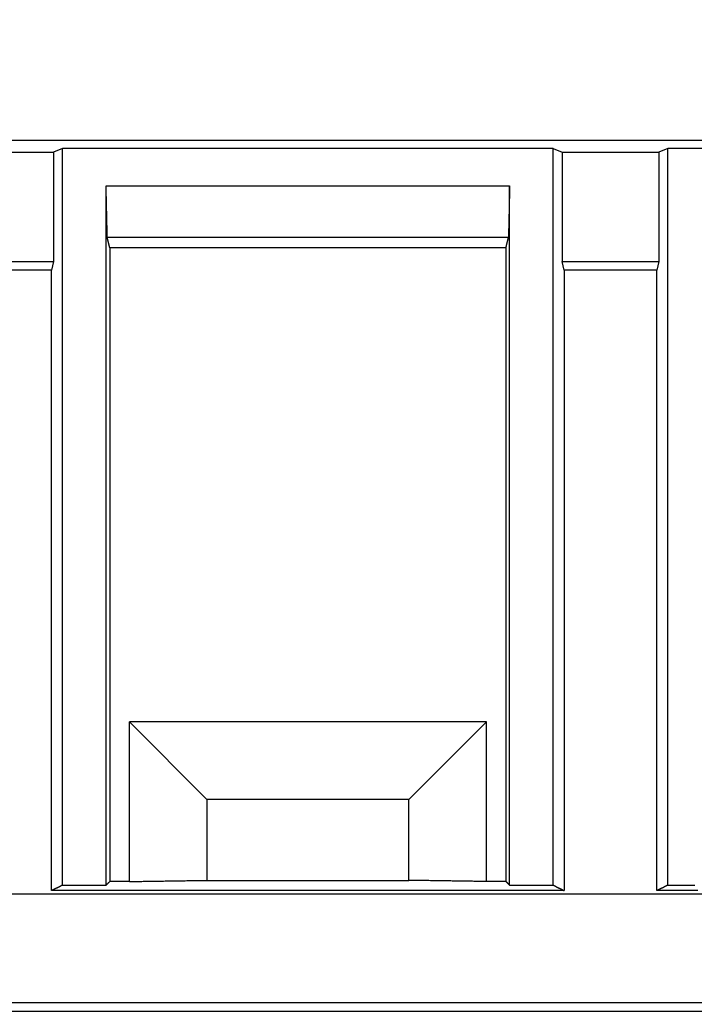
# Model space of a CAD drawing. Header units: millimetres. Extents: x 1136 to 1992, y 400 to 1005.
# Drawn here: x 1361.83 to 1371.9, y 643.6 to 658.4 of the extents above; entities that cross this region are included whole.
import ezdxf

# ---------------------------------------------------------------- set-up
doc = ezdxf.new("R2010")
doc.units = ezdxf.units.MM
doc.layers.add('6', color=7, linetype='Continuous', true_color=0xffffff)
doc.styles.get("Standard").update_dxf_attribs({"font": 'txt', "bigfont": 'gbcbig.shx'})
doc.dimstyles.get("Standard").update_dxf_attribs({"dimtxt": 5, "dimasz": 2, "dimexe": 0.18, "dimexo": 0.0625, "dimgap": 0.09, "dimtad": 0, "dimdec": 1, "dimdsep": 46, "dimtxsty": 'Standard', "dimcen": 0.09, "dimclrd": 5, "dimclre": 5, "dimclrt": 3, "dimadec": 0, "dimazin": 2, "dimtfac": 1, "dimtdec": 1, "dimtofl": 0, "dimtmove": 0, "dimatfit": 3, "dimfxl": 1, "dimtolj": 1, "dimtzin": 0, "dimarcsym": 0})

# ---------------------------------------------------------------- blocks, each defined once
blk = doc.blocks.new('*D105')
at = {"color": 5, "lineweight": -2}
for p, q in [((1212.867, 651.906), (1212.867, 662.823)), ((1483.212, 651.745), (1483.212, 662.823)), ((1214.867, 662.643), (1338.367, 662.643)), ((1481.212, 662.643), (1357.713, 662.643))]:
    blk.add_line(p, q, dxfattribs=at)
at = {"color": 5}
for points in [[(1214.867, 662.976), (1214.867, 662.31), (1212.867, 662.643)], [(1481.212, 662.976), (1481.212, 662.31), (1483.212, 662.643)]]:
    blk.add_solid(points, dxfattribs=at)
at = {"layer": 'Defpoints', "color": 0}
for p in [(1483.212, 662.643), (1212.867, 651.844), (1483.212, 651.683)]:
    blk.add_point(p, dxfattribs=at)
at = {"color": 3, "lineweight": 18, "insert": (1348.04, 662.643), "char_height": 5, "attachment_point": 5}
blk.add_mtext('\\A1;270.3', dxfattribs=at)
blk = doc.blocks.new('*D107')
at = {"color": 5, "lineweight": -2}
for p, q in [((1209.601, 655.745), (1209.601, 670.106)), ((1486.479, 655.792), (1486.479, 670.106)), ((1211.601, 669.926), (1337.95, 669.926)), ((1484.479, 669.926), (1358.13, 669.926))]:
    blk.add_line(p, q, dxfattribs=at)
at = {"color": 5}
for points in [[(1211.601, 670.259), (1211.601, 669.592), (1209.601, 669.926)], [(1484.479, 670.259), (1484.479, 669.592), (1486.479, 669.926)]]:
    blk.add_solid(points, dxfattribs=at)
at = {"layer": 'Defpoints', "color": 0}
for p in [(1486.479, 669.926), (1209.601, 655.682), (1486.479, 655.73)]:
    blk.add_point(p, dxfattribs=at)
at = {"color": 3, "lineweight": 18, "insert": (1348.04, 669.926), "char_height": 5, "attachment_point": 5}
blk.add_mtext('\\A1;276.9', dxfattribs=at)

msp = doc.modelspace()

# ---------------------------------------------------------------- linework, layer by layer
at = {"layer": '6', "color": 92, "linetype": 'Continuous', "lineweight": 18}
for p, q in [((1210.104, 656.607), (1485.976, 656.607)), ((1360.885, 656.426), (1362.33, 656.426)), ((1362.463, 656.479), (1362.33, 656.426)), ((1362.33, 656.426), (1362.33, 654.794)), ((1362.463, 645.479), (1362.463, 656.479)), ((1369.797, 656.479), (1362.463, 656.479)), ((1369.797, 656.479), (1369.93, 656.426)), ((1369.797, 645.479), (1369.797, 656.479)), ((1369.93, 656.426), (1369.93, 654.794)), ((1369.93, 656.426), (1371.375, 656.426)), ((1371.508, 656.479), (1371.375, 656.426)), ((1371.375, 656.426), (1371.375, 654.794)), ((1371.508, 645.479), (1371.508, 656.479)), ((1378.842, 656.479), (1371.508, 656.479)), ((1363.115, 645.479), (1363.115, 655.924)), ((1369.145, 645.479), (1369.145, 655.924)), ((1363.17, 654.999), (1363.17, 645.535)), ((1369.09, 654.999), (1369.09, 645.535)), ((1360.885, 654.794), (1362.33, 654.794)), ((1362.33, 654.794), (1362.301, 654.664)), ((1369.958, 654.664), (1369.93, 654.794)), ((1369.93, 654.794), (1371.375, 654.794)), ((1371.375, 654.794), (1371.346, 654.664)), ((1362.301, 654.664), (1360.913, 654.664)), ((1362.301, 645.399), (1362.301, 654.664)), ((1371.346, 654.664), (1369.958, 654.664)), ((1369.958, 654.664), (1369.958, 645.399)), ((1371.346, 645.399), (1371.346, 654.664)), ((1363.462, 645.535), (1363.462, 647.919)), ((1368.798, 647.919), (1363.462, 647.919)), ((1363.462, 647.919), (1364.622, 646.758)), ((1368.798, 647.919), (1367.637, 646.758)), ((1368.798, 645.535), (1368.798, 647.919)), ((1364.622, 646.758), (1364.622, 645.552)), ((1367.637, 646.758), (1364.622, 646.758)), ((1367.637, 645.552), (1367.637, 646.758)), ((1344.425, 645.351), (1406.121, 645.351)), ((1478.288, 643.724), (1344.425, 643.724)), ((1219.401, 643.598), (1476.679, 643.598))]:
    msp.add_line(p, q, dxfattribs=at)
for points in [[(1363.115, 655.924), (1363.236, 655.924), (1363.356, 655.924), (1363.477, 655.924), (1363.597, 655.924), (1363.718, 655.924), (1363.839, 655.924), (1363.959, 655.924), (1364.08, 655.924), (1364.2, 655.924), (1364.321, 655.924), (1364.442, 655.924), (1364.562, 655.924), (1364.683, 655.924), (1364.803, 655.924), (1364.924, 655.924), (1365.045, 655.924), (1365.165, 655.924), (1365.286, 655.924), (1365.406, 655.924), (1365.527, 655.924), (1365.648, 655.924), (1365.768, 655.924), (1365.889, 655.924), (1366.009, 655.924), (1366.13, 655.924), (1366.251, 655.924), (1366.371, 655.924), (1366.492, 655.924), (1366.612, 655.924), (1366.733, 655.924), (1366.854, 655.924), (1366.974, 655.924), (1367.095, 655.924), (1367.215, 655.924), (1367.336, 655.924), (1367.457, 655.924), (1367.577, 655.924), (1367.698, 655.924), (1367.818, 655.924), (1367.939, 655.924), (1368.06, 655.924), (1368.18, 655.924), (1368.301, 655.924), (1368.421, 655.924), (1368.542, 655.924), (1368.663, 655.924), (1368.783, 655.924), (1368.904, 655.924), (1369.024, 655.924), (1369.145, 655.924)], [(1363.133, 655.15), (1363.132, 655.166), (1363.132, 655.181), (1363.131, 655.197), (1363.131, 655.212), (1363.131, 655.228), (1363.13, 655.243), (1363.13, 655.258), (1363.13, 655.274), (1363.129, 655.289), (1363.129, 655.305), (1363.129, 655.32), (1363.128, 655.336), (1363.128, 655.351), (1363.128, 655.367), (1363.127, 655.382), (1363.127, 655.398), (1363.127, 655.413), (1363.126, 655.429), (1363.126, 655.444), (1363.125, 655.46), (1363.125, 655.475), (1363.125, 655.491), (1363.124, 655.506), (1363.124, 655.522), (1363.124, 655.537), (1363.123, 655.552), (1363.123, 655.568), (1363.123, 655.583), (1363.122, 655.599), (1363.122, 655.614), (1363.122, 655.63), (1363.121, 655.645), (1363.121, 655.661), (1363.121, 655.676), (1363.12, 655.692), (1363.12, 655.707), (1363.12, 655.723), (1363.119, 655.738), (1363.119, 655.754), (1363.118, 655.769), (1363.118, 655.785), (1363.118, 655.8), (1363.117, 655.816), (1363.117, 655.831), (1363.117, 655.846), (1363.116, 655.862), (1363.116, 655.877), (1363.116, 655.893), (1363.115, 655.908), (1363.115, 655.924)], [(1369.145, 655.924), (1369.145, 655.908), (1369.144, 655.893), (1369.144, 655.877), (1369.144, 655.862), (1369.143, 655.846), (1369.143, 655.831), (1369.143, 655.816), (1369.142, 655.8), (1369.142, 655.785), (1369.141, 655.769), (1369.141, 655.754), (1369.141, 655.738), (1369.14, 655.723), (1369.14, 655.707), (1369.14, 655.692), (1369.139, 655.676), (1369.139, 655.661), (1369.139, 655.645), (1369.138, 655.63), (1369.138, 655.614), (1369.138, 655.599), (1369.137, 655.583), (1369.137, 655.568), (1369.137, 655.552), (1369.136, 655.537), (1369.136, 655.522), (1369.136, 655.506), (1369.135, 655.491), (1369.135, 655.475), (1369.134, 655.46), (1369.134, 655.444), (1369.134, 655.429), (1369.133, 655.413), (1369.133, 655.398), (1369.133, 655.382), (1369.132, 655.367), (1369.132, 655.351), (1369.132, 655.336), (1369.131, 655.32), (1369.131, 655.305), (1369.131, 655.289), (1369.13, 655.274), (1369.13, 655.258), (1369.13, 655.243), (1369.129, 655.228), (1369.129, 655.212), (1369.128, 655.197), (1369.128, 655.181), (1369.128, 655.166), (1369.127, 655.15)], [(1363.17, 654.999), (1363.169, 655.002), (1363.169, 655.005), (1363.168, 655.008), (1363.167, 655.011), (1363.166, 655.014), (1363.166, 655.017), (1363.165, 655.02), (1363.164, 655.023), (1363.163, 655.026), (1363.163, 655.029), (1363.162, 655.032), (1363.161, 655.035), (1363.16, 655.038), (1363.16, 655.041), (1363.159, 655.045), (1363.158, 655.048), (1363.157, 655.051), (1363.157, 655.054), (1363.156, 655.057), (1363.155, 655.06), (1363.154, 655.063), (1363.154, 655.066), (1363.153, 655.069), (1363.152, 655.072), (1363.151, 655.075), (1363.151, 655.078), (1363.15, 655.081), (1363.149, 655.084), (1363.148, 655.087), (1363.148, 655.09), (1363.147, 655.093), (1363.146, 655.096), (1363.145, 655.099), (1363.145, 655.102), (1363.144, 655.105), (1363.143, 655.108), (1363.142, 655.111), (1363.142, 655.114), (1363.141, 655.117), (1363.14, 655.12), (1363.139, 655.123), (1363.139, 655.126), (1363.138, 655.129), (1363.137, 655.132), (1363.136, 655.135), (1363.136, 655.138), (1363.135, 655.141), (1363.134, 655.144), (1363.133, 655.147), (1363.133, 655.15)], [(1369.127, 655.15), (1369.008, 655.15), (1368.888, 655.15), (1368.768, 655.15), (1368.648, 655.15), (1368.528, 655.15), (1368.408, 655.15), (1368.288, 655.15), (1368.168, 655.15), (1368.048, 655.15), (1367.928, 655.15), (1367.809, 655.15), (1367.689, 655.15), (1367.569, 655.15), (1367.449, 655.15), (1367.329, 655.15), (1367.209, 655.15), (1367.089, 655.15), (1366.969, 655.15), (1366.849, 655.15), (1366.729, 655.15), (1366.61, 655.15), (1366.49, 655.15), (1366.37, 655.15), (1366.25, 655.15), (1366.13, 655.15), (1366.01, 655.15), (1365.89, 655.15), (1365.77, 655.15), (1365.65, 655.15), (1365.53, 655.15), (1365.411, 655.15), (1365.291, 655.15), (1365.171, 655.15), (1365.051, 655.15), (1364.931, 655.15), (1364.811, 655.15), (1364.691, 655.15), (1364.571, 655.15), (1364.451, 655.15), (1364.331, 655.15), (1364.212, 655.15), (1364.092, 655.15), (1363.972, 655.15), (1363.852, 655.15), (1363.732, 655.15), (1363.612, 655.15), (1363.492, 655.15), (1363.372, 655.15), (1363.252, 655.15), (1363.133, 655.15)], [(1369.09, 654.999), (1369.09, 655.002), (1369.091, 655.005), (1369.092, 655.008), (1369.093, 655.011), (1369.093, 655.014), (1369.094, 655.017), (1369.095, 655.02), (1369.096, 655.023), (1369.097, 655.026), (1369.097, 655.029), (1369.098, 655.032), (1369.099, 655.035), (1369.1, 655.038), (1369.1, 655.041), (1369.101, 655.045), (1369.102, 655.048), (1369.103, 655.051), (1369.103, 655.054), (1369.104, 655.057), (1369.105, 655.06), (1369.106, 655.063), (1369.106, 655.066), (1369.107, 655.069), (1369.108, 655.072), (1369.109, 655.075), (1369.109, 655.078), (1369.11, 655.081), (1369.111, 655.084), (1369.112, 655.087), (1369.112, 655.09), (1369.113, 655.093), (1369.114, 655.096), (1369.115, 655.099), (1369.115, 655.102), (1369.116, 655.105), (1369.117, 655.108), (1369.118, 655.111), (1369.118, 655.114), (1369.119, 655.117), (1369.12, 655.12), (1369.121, 655.123), (1369.121, 655.126), (1369.122, 655.129), (1369.123, 655.132), (1369.124, 655.135), (1369.124, 655.138), (1369.125, 655.141), (1369.126, 655.144), (1369.127, 655.147), (1369.127, 655.15)], [(1369.09, 654.999), (1368.971, 654.999), (1368.853, 654.999), (1368.735, 654.999), (1368.616, 654.999), (1368.498, 654.999), (1368.379, 654.999), (1368.261, 654.999), (1368.143, 654.999), (1368.024, 654.999), (1367.906, 654.999), (1367.787, 654.999), (1367.669, 654.999), (1367.551, 654.999), (1367.432, 654.999), (1367.314, 654.999), (1367.195, 654.999), (1367.077, 654.999), (1366.959, 654.999), (1366.84, 654.999), (1366.722, 654.999), (1366.604, 654.999), (1366.485, 654.999), (1366.367, 654.999), (1366.248, 654.999), (1366.13, 654.999), (1366.012, 654.999), (1365.893, 654.999), (1365.775, 654.999), (1365.656, 654.999), (1365.538, 654.999), (1365.42, 654.999), (1365.301, 654.999), (1365.183, 654.999), (1365.064, 654.999), (1364.946, 654.999), (1364.828, 654.999), (1364.709, 654.999), (1364.591, 654.999), (1364.473, 654.999), (1364.354, 654.999), (1364.236, 654.999), (1364.117, 654.999), (1363.999, 654.999), (1363.881, 654.999), (1363.762, 654.999), (1363.644, 654.999), (1363.525, 654.999), (1363.407, 654.999), (1363.289, 654.999), (1363.17, 654.999)], [(1362.463, 645.479), (1362.46, 645.478), (1362.456, 645.476), (1362.453, 645.475), (1362.45, 645.473), (1362.447, 645.471), (1362.443, 645.47), (1362.44, 645.468), (1362.437, 645.467), (1362.434, 645.465), (1362.431, 645.463), (1362.427, 645.462), (1362.424, 645.46), (1362.421, 645.458), (1362.418, 645.457), (1362.414, 645.455), (1362.411, 645.454), (1362.408, 645.452), (1362.405, 645.45), (1362.402, 645.449), (1362.398, 645.447), (1362.395, 645.446), (1362.392, 645.444), (1362.389, 645.442), (1362.385, 645.441), (1362.382, 645.439), (1362.379, 645.437), (1362.376, 645.436), (1362.372, 645.434), (1362.369, 645.433), (1362.366, 645.431), (1362.363, 645.429), (1362.36, 645.428), (1362.356, 645.426), (1362.353, 645.425), (1362.35, 645.423), (1362.347, 645.421), (1362.343, 645.42), (1362.34, 645.418), (1362.337, 645.416), (1362.334, 645.415), (1362.331, 645.413), (1362.327, 645.412), (1362.324, 645.41), (1362.321, 645.408), (1362.318, 645.407), (1362.314, 645.405), (1362.311, 645.404), (1362.308, 645.402), (1362.305, 645.4), (1362.301, 645.399)], [(1362.463, 645.479), (1362.476, 645.479), (1362.489, 645.479), (1362.502, 645.479), (1362.515, 645.479), (1362.528, 645.479), (1362.541, 645.479), (1362.554, 645.479), (1362.567, 645.479), (1362.58, 645.479), (1362.593, 645.479), (1362.606, 645.479), (1362.619, 645.479), (1362.632, 645.479), (1362.645, 645.479), (1362.658, 645.479), (1362.672, 645.479), (1362.685, 645.479), (1362.698, 645.479), (1362.711, 645.479), (1362.724, 645.479), (1362.737, 645.479), (1362.75, 645.479), (1362.763, 645.479), (1362.776, 645.479), (1362.789, 645.479), (1362.802, 645.479), (1362.815, 645.479), (1362.828, 645.479), (1362.841, 645.479), (1362.854, 645.479), (1362.867, 645.479), (1362.88, 645.479), (1362.893, 645.479), (1362.906, 645.479), (1362.919, 645.479), (1362.932, 645.479), (1362.945, 645.479), (1362.958, 645.479), (1362.972, 645.479), (1362.985, 645.479), (1362.998, 645.479), (1363.011, 645.479), (1363.024, 645.479), (1363.037, 645.479), (1363.05, 645.479), (1363.063, 645.479), (1363.076, 645.479), (1363.089, 645.479), (1363.102, 645.479), (1363.115, 645.479)], [(1363.115, 645.479), (1363.116, 645.481), (1363.117, 645.482), (1363.118, 645.483), (1363.119, 645.484), (1363.121, 645.485), (1363.122, 645.486), (1363.123, 645.487), (1363.124, 645.488), (1363.125, 645.489), (1363.126, 645.49), (1363.127, 645.492), (1363.128, 645.493), (1363.129, 645.494), (1363.13, 645.495), (1363.132, 645.496), (1363.133, 645.497), (1363.134, 645.498), (1363.135, 645.499), (1363.136, 645.5), (1363.137, 645.502), (1363.138, 645.503), (1363.139, 645.504), (1363.14, 645.505), (1363.141, 645.506), (1363.143, 645.507), (1363.144, 645.508), (1363.145, 645.509), (1363.146, 645.51), (1363.147, 645.511), (1363.148, 645.513), (1363.149, 645.514), (1363.15, 645.515), (1363.151, 645.516), (1363.153, 645.517), (1363.154, 645.518), (1363.155, 645.519), (1363.156, 645.52), (1363.157, 645.521), (1363.158, 645.523), (1363.159, 645.524), (1363.16, 645.525), (1363.161, 645.526), (1363.162, 645.527), (1363.164, 645.528), (1363.165, 645.529), (1363.166, 645.53), (1363.167, 645.531), (1363.168, 645.532), (1363.169, 645.534), (1363.17, 645.535)], [(1363.462, 645.535), (1363.456, 645.535), (1363.45, 645.535), (1363.444, 645.535), (1363.439, 645.535), (1363.433, 645.535), (1363.427, 645.535), (1363.421, 645.535), (1363.415, 645.535), (1363.409, 645.535), (1363.404, 645.535), (1363.398, 645.535), (1363.392, 645.535), (1363.386, 645.535), (1363.38, 645.535), (1363.374, 645.535), (1363.369, 645.535), (1363.363, 645.535), (1363.357, 645.535), (1363.351, 645.535), (1363.345, 645.535), (1363.339, 645.535), (1363.334, 645.535), (1363.328, 645.535), (1363.322, 645.535), (1363.316, 645.535), (1363.31, 645.535), (1363.304, 645.535), (1363.299, 645.535), (1363.293, 645.535), (1363.287, 645.535), (1363.281, 645.535), (1363.275, 645.535), (1363.269, 645.535), (1363.264, 645.535), (1363.258, 645.535), (1363.252, 645.535), (1363.246, 645.535), (1363.24, 645.535), (1363.234, 645.535), (1363.229, 645.535), (1363.223, 645.535), (1363.217, 645.535), (1363.211, 645.535), (1363.205, 645.535), (1363.199, 645.535), (1363.194, 645.535), (1363.188, 645.535), (1363.182, 645.535), (1363.176, 645.535), (1363.17, 645.535)], [(1363.462, 645.535), (1363.485, 645.535), (1363.508, 645.535), (1363.532, 645.536), (1363.555, 645.536), (1363.578, 645.536), (1363.601, 645.537), (1363.624, 645.537), (1363.648, 645.537), (1363.671, 645.538), (1363.694, 645.538), (1363.717, 645.539), (1363.741, 645.539), (1363.764, 645.539), (1363.787, 645.54), (1363.81, 645.54), (1363.833, 645.54), (1363.857, 645.541), (1363.88, 645.541), (1363.903, 645.541), (1363.926, 645.542), (1363.949, 645.542), (1363.973, 645.542), (1363.996, 645.543), (1364.019, 645.543), (1364.042, 645.543), (1364.065, 645.544), (1364.089, 645.544), (1364.112, 645.545), (1364.135, 645.545), (1364.158, 645.545), (1364.181, 645.546), (1364.205, 645.546), (1364.228, 645.546), (1364.251, 645.547), (1364.274, 645.547), (1364.298, 645.547), (1364.321, 645.548), (1364.344, 645.548), (1364.367, 645.548), (1364.39, 645.549), (1364.414, 645.549), (1364.437, 645.549), (1364.46, 645.55), (1364.483, 645.55), (1364.506, 645.55), (1364.53, 645.551), (1364.553, 645.551), (1364.576, 645.552), (1364.599, 645.552), (1364.622, 645.552)], [(1364.622, 645.552), (1364.683, 645.552), (1364.743, 645.552), (1364.803, 645.552), (1364.864, 645.552), (1364.924, 645.552), (1364.984, 645.552), (1365.045, 645.552), (1365.105, 645.552), (1365.165, 645.552), (1365.225, 645.552), (1365.286, 645.552), (1365.346, 645.552), (1365.406, 645.552), (1365.467, 645.552), (1365.527, 645.552), (1365.587, 645.552), (1365.648, 645.552), (1365.708, 645.552), (1365.768, 645.552), (1365.828, 645.552), (1365.889, 645.552), (1365.949, 645.552), (1366.009, 645.552), (1366.07, 645.552), (1366.13, 645.552), (1366.19, 645.552), (1366.251, 645.552), (1366.311, 645.552), (1366.371, 645.552), (1366.431, 645.552), (1366.492, 645.552), (1366.552, 645.552), (1366.612, 645.552), (1366.673, 645.552), (1366.733, 645.552), (1366.793, 645.552), (1366.854, 645.552), (1366.914, 645.552), (1366.974, 645.552), (1367.034, 645.552), (1367.095, 645.552), (1367.155, 645.552), (1367.215, 645.552), (1367.276, 645.552), (1367.336, 645.552), (1367.396, 645.552), (1367.457, 645.552), (1367.517, 645.552), (1367.577, 645.552), (1367.637, 645.552)], [(1368.798, 645.535), (1368.775, 645.535), (1368.752, 645.535), (1368.728, 645.536), (1368.705, 645.536), (1368.682, 645.536), (1368.659, 645.537), (1368.635, 645.537), (1368.612, 645.537), (1368.589, 645.538), (1368.566, 645.538), (1368.543, 645.539), (1368.519, 645.539), (1368.496, 645.539), (1368.473, 645.54), (1368.45, 645.54), (1368.427, 645.54), (1368.403, 645.541), (1368.38, 645.541), (1368.357, 645.541), (1368.334, 645.542), (1368.311, 645.542), (1368.287, 645.542), (1368.264, 645.543), (1368.241, 645.543), (1368.218, 645.543), (1368.195, 645.544), (1368.171, 645.544), (1368.148, 645.545), (1368.125, 645.545), (1368.102, 645.545), (1368.078, 645.546), (1368.055, 645.546), (1368.032, 645.546), (1368.009, 645.547), (1367.986, 645.547), (1367.962, 645.547), (1367.939, 645.548), (1367.916, 645.548), (1367.893, 645.548), (1367.87, 645.549), (1367.846, 645.549), (1367.823, 645.549), (1367.8, 645.55), (1367.777, 645.55), (1367.754, 645.55), (1367.73, 645.551), (1367.707, 645.551), (1367.684, 645.552), (1367.661, 645.552), (1367.637, 645.552)], [(1369.09, 645.535), (1369.084, 645.535), (1369.078, 645.535), (1369.072, 645.535), (1369.066, 645.535), (1369.061, 645.535), (1369.055, 645.535), (1369.049, 645.535), (1369.043, 645.535), (1369.037, 645.535), (1369.031, 645.535), (1369.026, 645.535), (1369.02, 645.535), (1369.014, 645.535), (1369.008, 645.535), (1369.002, 645.535), (1368.996, 645.535), (1368.991, 645.535), (1368.985, 645.535), (1368.979, 645.535), (1368.973, 645.535), (1368.967, 645.535), (1368.961, 645.535), (1368.956, 645.535), (1368.95, 645.535), (1368.944, 645.535), (1368.938, 645.535), (1368.932, 645.535), (1368.926, 645.535), (1368.92, 645.535), (1368.915, 645.535), (1368.909, 645.535), (1368.903, 645.535), (1368.897, 645.535), (1368.891, 645.535), (1368.885, 645.535), (1368.88, 645.535), (1368.874, 645.535), (1368.868, 645.535), (1368.862, 645.535), (1368.856, 645.535), (1368.85, 645.535), (1368.845, 645.535), (1368.839, 645.535), (1368.833, 645.535), (1368.827, 645.535), (1368.821, 645.535), (1368.815, 645.535), (1368.81, 645.535), (1368.804, 645.535), (1368.798, 645.535)], [(1369.09, 645.535), (1369.091, 645.534), (1369.092, 645.532), (1369.093, 645.531), (1369.094, 645.53), (1369.095, 645.529), (1369.096, 645.528), (1369.097, 645.527), (1369.099, 645.526), (1369.1, 645.525), (1369.101, 645.524), (1369.102, 645.523), (1369.103, 645.521), (1369.104, 645.52), (1369.105, 645.519), (1369.106, 645.518), (1369.107, 645.517), (1369.109, 645.516), (1369.11, 645.515), (1369.111, 645.514), (1369.112, 645.513), (1369.113, 645.511), (1369.114, 645.51), (1369.115, 645.509), (1369.116, 645.508), (1369.117, 645.507), (1369.118, 645.506), (1369.12, 645.505), (1369.121, 645.504), (1369.122, 645.503), (1369.123, 645.502), (1369.124, 645.5), (1369.125, 645.499), (1369.126, 645.498), (1369.127, 645.497), (1369.128, 645.496), (1369.13, 645.495), (1369.131, 645.494), (1369.132, 645.493), (1369.133, 645.492), (1369.134, 645.49), (1369.135, 645.489), (1369.136, 645.488), (1369.137, 645.487), (1369.138, 645.486), (1369.139, 645.485), (1369.141, 645.484), (1369.142, 645.483), (1369.143, 645.482), (1369.144, 645.481), (1369.145, 645.479)], [(1369.145, 645.479), (1369.158, 645.479), (1369.171, 645.479), (1369.184, 645.479), (1369.197, 645.479), (1369.21, 645.479), (1369.223, 645.479), (1369.236, 645.479), (1369.249, 645.479), (1369.262, 645.479), (1369.275, 645.479), (1369.288, 645.479), (1369.301, 645.479), (1369.315, 645.479), (1369.328, 645.479), (1369.341, 645.479), (1369.354, 645.479), (1369.367, 645.479), (1369.38, 645.479), (1369.393, 645.479), (1369.406, 645.479), (1369.419, 645.479), (1369.432, 645.479), (1369.445, 645.479), (1369.458, 645.479), (1369.471, 645.479), (1369.484, 645.479), (1369.497, 645.479), (1369.51, 645.479), (1369.523, 645.479), (1369.536, 645.479), (1369.549, 645.479), (1369.562, 645.479), (1369.575, 645.479), (1369.588, 645.479), (1369.601, 645.479), (1369.615, 645.479), (1369.628, 645.479), (1369.641, 645.479), (1369.654, 645.479), (1369.667, 645.479), (1369.68, 645.479), (1369.693, 645.479), (1369.706, 645.479), (1369.719, 645.479), (1369.732, 645.479), (1369.745, 645.479), (1369.758, 645.479), (1369.771, 645.479), (1369.784, 645.479), (1369.797, 645.479)], [(1369.797, 645.479), (1369.8, 645.478), (1369.804, 645.476), (1369.807, 645.475), (1369.81, 645.473), (1369.813, 645.471), (1369.816, 645.47), (1369.82, 645.468), (1369.823, 645.467), (1369.826, 645.465), (1369.829, 645.463), (1369.833, 645.462), (1369.836, 645.46), (1369.839, 645.458), (1369.842, 645.457), (1369.846, 645.455), (1369.849, 645.454), (1369.852, 645.452), (1369.855, 645.45), (1369.858, 645.449), (1369.862, 645.447), (1369.865, 645.446), (1369.868, 645.444), (1369.871, 645.442), (1369.875, 645.441), (1369.878, 645.439), (1369.881, 645.437), (1369.884, 645.436), (1369.887, 645.434), (1369.891, 645.433), (1369.894, 645.431), (1369.897, 645.429), (1369.9, 645.428), (1369.904, 645.426), (1369.907, 645.425), (1369.91, 645.423), (1369.913, 645.421), (1369.917, 645.42), (1369.92, 645.418), (1369.923, 645.416), (1369.926, 645.415), (1369.929, 645.413), (1369.933, 645.412), (1369.936, 645.41), (1369.939, 645.408), (1369.942, 645.407), (1369.946, 645.405), (1369.949, 645.404), (1369.952, 645.402), (1369.955, 645.4), (1369.958, 645.399)], [(1371.508, 645.479), (1371.505, 645.478), (1371.501, 645.476), (1371.498, 645.475), (1371.495, 645.473), (1371.492, 645.471), (1371.488, 645.47), (1371.485, 645.468), (1371.482, 645.467), (1371.479, 645.465), (1371.476, 645.463), (1371.472, 645.462), (1371.469, 645.46), (1371.466, 645.458), (1371.463, 645.457), (1371.459, 645.455), (1371.456, 645.454), (1371.453, 645.452), (1371.45, 645.45), (1371.447, 645.449), (1371.443, 645.447), (1371.44, 645.446), (1371.437, 645.444), (1371.434, 645.442), (1371.43, 645.441), (1371.427, 645.439), (1371.424, 645.437), (1371.421, 645.436), (1371.417, 645.434), (1371.414, 645.433), (1371.411, 645.431), (1371.408, 645.429), (1371.405, 645.428), (1371.401, 645.426), (1371.398, 645.425), (1371.395, 645.423), (1371.392, 645.421), (1371.388, 645.42), (1371.385, 645.418), (1371.382, 645.416), (1371.379, 645.415), (1371.376, 645.413), (1371.372, 645.412), (1371.369, 645.41), (1371.366, 645.408), (1371.363, 645.407), (1371.359, 645.405), (1371.356, 645.404), (1371.353, 645.402), (1371.35, 645.4), (1371.346, 645.399)], [(1371.508, 645.479), (1371.521, 645.479), (1371.534, 645.479), (1371.547, 645.479), (1371.56, 645.479), (1371.573, 645.479), (1371.586, 645.479), (1371.599, 645.479), (1371.612, 645.479), (1371.625, 645.479), (1371.638, 645.479), (1371.651, 645.479), (1371.664, 645.479), (1371.677, 645.479), (1371.69, 645.479), (1371.703, 645.479), (1371.717, 645.479), (1371.73, 645.479), (1371.743, 645.479), (1371.756, 645.479), (1371.769, 645.479), (1371.782, 645.479), (1371.795, 645.479), (1371.808, 645.479), (1371.821, 645.479), (1371.834, 645.479), (1371.847, 645.479), (1371.86, 645.479), (1371.873, 645.479), (1371.886, 645.479), (1371.899, 645.479), (1371.912, 645.479)], [(1369.958, 645.399), (1369.805, 645.399), (1369.652, 645.399), (1369.499, 645.399), (1369.346, 645.399), (1369.193, 645.399), (1369.04, 645.399), (1368.887, 645.399), (1368.733, 645.399), (1368.58, 645.399), (1368.427, 645.399), (1368.274, 645.399), (1368.121, 645.399), (1367.968, 645.399), (1367.815, 645.399), (1367.661, 645.399), (1367.508, 645.399), (1367.355, 645.399), (1367.202, 645.399), (1367.049, 645.399), (1366.896, 645.399), (1366.743, 645.399), (1366.589, 645.399), (1366.436, 645.399), (1366.283, 645.399), (1366.13, 645.399), (1365.977, 645.399), (1365.824, 645.399), (1365.671, 645.399), (1365.517, 645.399), (1365.364, 645.399), (1365.211, 645.399), (1365.058, 645.399), (1364.905, 645.399), (1364.752, 645.399), (1364.599, 645.399), (1364.445, 645.399), (1364.292, 645.399), (1364.139, 645.399), (1363.986, 645.399), (1363.833, 645.399), (1363.68, 645.399), (1363.527, 645.399), (1363.373, 645.399), (1363.22, 645.399), (1363.067, 645.399), (1362.914, 645.399), (1362.761, 645.399), (1362.608, 645.399), (1362.455, 645.399), (1362.301, 645.399)], [(1371.959, 645.399), (1371.806, 645.399), (1371.653, 645.399), (1371.5, 645.399), (1371.346, 645.399)]]:
    msp.add_lwpolyline(points, dxfattribs=at)

# ---------------------------------------------------------------- dimensions: what is measured, and where the dimension line sits
at = {"lineweight": 18}
dim = msp.add_linear_dim(base=(1486.479, 669.926), p1=(1209.601, 655.682), p2=(1486.479, 655.73), dimstyle='Standard', dxfattribs=at)
dim.commit()
dim.dimension.update_dxf_attribs({"geometry": '*D107', "text_midpoint": (1348.04, 669.926)})
dim = msp.add_linear_dim(base=(1483.212, 662.643), p1=(1212.867, 651.844), p2=(1483.212, 651.683), dimstyle='Standard', dxfattribs=at)
dim.commit()
dim.dimension.update_dxf_attribs({"geometry": '*D105', "text_midpoint": (1348.04, 662.643), "dimtype": 160})

doc.saveas('drawing.dxf')
